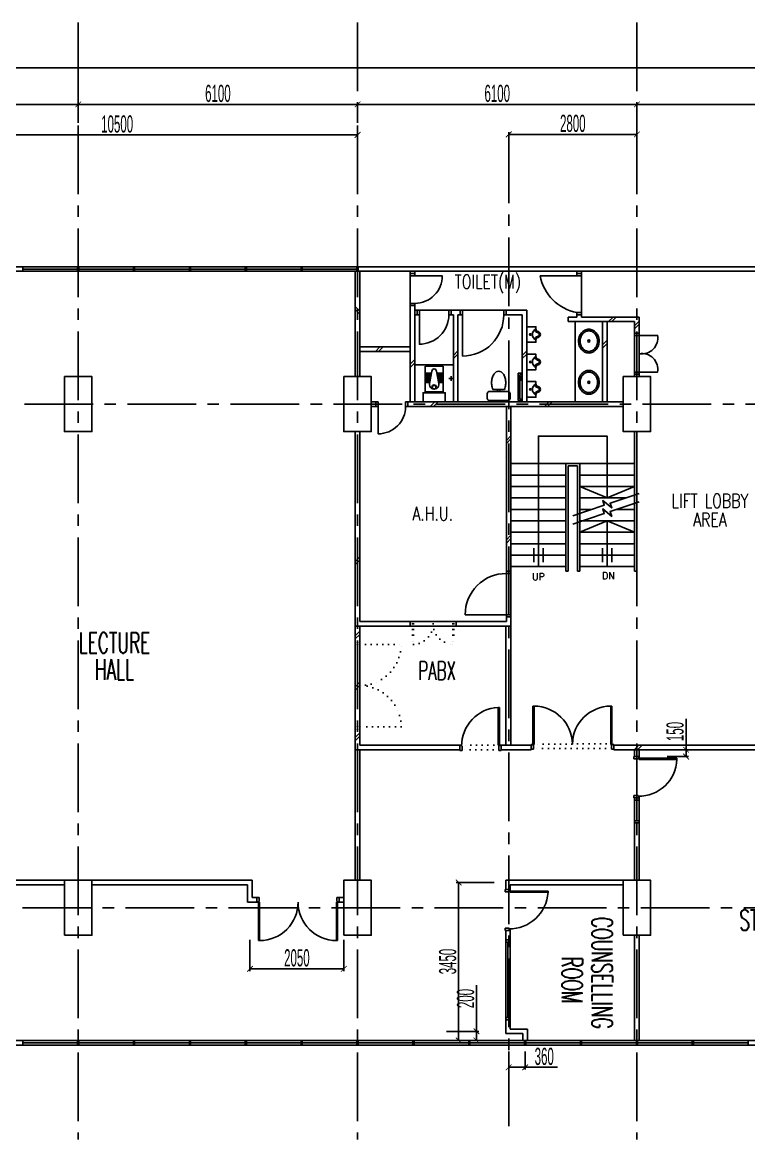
# Model space of a CAD drawing. Extents: x 41709 to 134796, y -159479 to -132526.
# Drawn here: x 71767 to 87627, y -156930 to -132526 of the extents above; entities that cross this region are included whole.
import ezdxf
from ezdxf.enums import TextEntityAlignment as Align

# ---------------------------------------------------------------- set-up
doc = ezdxf.new("R2010")
doc.units = 0
doc.header["$LTSCALE"] = 1000
doc.header["$MEASUREMENT"] = 0
doc.header["$PDMODE"] = 34
doc.header["$PDSIZE"] = -5
for name, pattern in [('CENTER2', [1.125, 0.75, -0.125, 0.125, -0.125]), ('DOT2', [0.125, 0, -0.125]), ('PHANTOM', [2.5, 1.25, -0.25, 0.25, -0.25, 0.25, -0.25])]:
    doc.linetypes.add(name, pattern=pattern)
doc.layers.get('DEFPOINTS').update_dxf_attribs({"linetype": 'CONTINUOUS'})
for name, color, linetype in [('DEMOLISHED', 3, 'DOT2'), ('DIM', 9, 'CONTINUOUS'), ('EX-WALL', 7, 'CONTINUOUS'), ('EX-WIN', 9, 'CONTINUOUS'), ('EXISTING', 7, 'CONTINUOUS'), ('GRIDLINE', 8, 'PHANTOM'), ('LABEL', 4, 'CONTINUOUS'), ('NEUWALL', 3, 'CONTINUOUS')]:
    doc.layers.add(name, color=color, linetype=linetype)
doc.styles.add('R100', font='ic-romns.shx', dxfattribs={"width": 0.5, "height": 375})
doc.styles.add('ROMANS', font='SIMPLEX.shx')
doc.dimstyles.new('R100', dxfattribs={"dimtxt": 375, "dimasz": 125, "dimexe": 50, "dimexo": 50, "dimgap": 50, "dimtad": 1, "dimdec": 0, "dimzin": 0, "dimdsep": 46, "dimtxsty": 'R100', "dimblk": 'ARCHTICK', "dimcen": 0.09, "dimclrd": 8, "dimclre": 8, "dimclrt": 2, "dimadec": 0, "dimazin": 0, "dimtfac": 0.57971, "dimtdec": 0, "dimtofl": 0, "dimtmove": 0, "dimatfit": 3, "dimldrblk": 'ARCHTICK', "dimfxl": 0, "dimtolj": 1, "dimtzin": 0, "dimarcsym": 0})

# ---------------------------------------------------------------- blocks, each defined once
blk = doc.blocks.new('_ArchTick')
at = {"layer": 'NEUWALL', "color": 0, "const_width": 0.15}
blk.add_lwpolyline([(-0.5, -0.5), (0.5, 0.5)], dxfattribs=at)
blk = doc.blocks.new('*D80')
at = {"layer": 'DEFPOINTS', "color": 0}
for p in [(124787, -133521), (51687, -134770), (124787, -134796)]:
    blk.add_point(p, dxfattribs=at)
at = {"layer": 'DIM', "color": 8, "lineweight": -2}
for p, q in [((51687, -134720), (51687, -133471)), ((124787, -134746), (124787, -133471)), ((51687, -133521), (124787, -133521))]:
    blk.add_line(p, q, dxfattribs=at)
at = {"layer": 'DIM', "color": 8, "lineweight": -2, "xscale": 125, "yscale": 125, "zscale": 125, "rotation": 180}
blk.add_blockref('_ArchTick', (51687, -133521), dxfattribs=at)
at = {"layer": 'DIM', "color": 8, "lineweight": -2, "xscale": 125, "yscale": 125, "zscale": 125}
blk.add_blockref('_ArchTick', (124787, -133521), dxfattribs=at)
at = {"layer": 'DIM', "color": 2, "insert": (88237, -133284), "char_height": 375, "attachment_point": 5, "style": 'R100'}
blk.add_mtext('\\A1;73100', dxfattribs=at)
blk = doc.blocks.new('*D82')
at = {"layer": 'DEFPOINTS', "color": 0}
for p in [(79087, -134318), (72987, -134770), (79087, -134770)]:
    blk.add_point(p, dxfattribs=at)
at = {"layer": 'DIM', "color": 8, "lineweight": -2}
for p, q in [((72987, -134720), (72987, -134268)), ((72987, -134318), (79087, -134318)), ((79087, -134720), (79087, -134268))]:
    blk.add_line(p, q, dxfattribs=at)
at = {"layer": 'DIM', "color": 8, "lineweight": -2, "xscale": 125, "yscale": 125, "zscale": 125, "rotation": 180}
blk.add_blockref('_ArchTick', (72987, -134318), dxfattribs=at)
at = {"layer": 'DIM', "color": 8, "lineweight": -2, "xscale": 125, "yscale": 125, "zscale": 125}
blk.add_blockref('_ArchTick', (79087, -134318), dxfattribs=at)
at = {"layer": 'DIM', "color": 2, "insert": (76037, -134080), "char_height": 375, "attachment_point": 5, "style": 'R100'}
blk.add_mtext('\\A1;6100', dxfattribs=at)
blk = doc.blocks.new('*D81')
at = {"layer": 'DEFPOINTS', "color": 0}
for p in [(79087, -134985), (68587, -136198), (79087, -136198)]:
    blk.add_point(p, dxfattribs=at)
at = {"layer": 'DIM', "color": 8, "lineweight": -2}
for p, q in [((68587, -136148), (68587, -134935)), ((79087, -136148), (79087, -134935)), ((68587, -134985), (79087, -134985))]:
    blk.add_line(p, q, dxfattribs=at)
at = {"layer": 'DIM', "color": 8, "lineweight": -2, "xscale": 125, "yscale": 125, "zscale": 125, "rotation": 180}
blk.add_blockref('_ArchTick', (68587, -134985), dxfattribs=at)
at = {"layer": 'DIM', "color": 8, "lineweight": -2, "xscale": 125, "yscale": 125, "zscale": 125}
blk.add_blockref('_ArchTick', (79087, -134985), dxfattribs=at)
at = {"layer": 'DIM', "color": 2, "insert": (73837, -134748), "char_height": 375, "attachment_point": 5, "style": 'R100'}
blk.add_mtext('\\A1;10500', dxfattribs=at)
blk = doc.blocks.new('*D100')
at = {"layer": 'DEFPOINTS', "color": 0}
for p in [(72987, -134318), (66887, -134770), (72987, -134770)]:
    blk.add_point(p, dxfattribs=at)
at = {"layer": 'DIM', "color": 8, "lineweight": -2}
for p, q in [((66887, -134720), (66887, -134268)), ((66887, -134318), (72987, -134318)), ((72987, -134720), (72987, -134268))]:
    blk.add_line(p, q, dxfattribs=at)
at = {"layer": 'DIM', "color": 8, "lineweight": -2, "xscale": 125, "yscale": 125, "zscale": 125, "rotation": 180}
blk.add_blockref('_ArchTick', (66887, -134318), dxfattribs=at)
at = {"layer": 'DIM', "color": 8, "lineweight": -2, "xscale": 125, "yscale": 125, "zscale": 125}
blk.add_blockref('_ArchTick', (72987, -134318), dxfattribs=at)
at = {"layer": 'DIM', "color": 2, "insert": (69937, -134080), "char_height": 375, "attachment_point": 5, "style": 'R100'}
blk.add_mtext('\\A1;6100', dxfattribs=at)
blk = doc.blocks.new('*D105')
at = {"layer": 'DEFPOINTS', "color": 0}
for p in [(85187, -134318), (85187, -135173), (91287, -135213)]:
    blk.add_point(p, dxfattribs=at)
at = {"layer": 'DIM', "color": 8, "lineweight": -2}
for p, q in [((85187, -135123), (85187, -134268)), ((91287, -134318), (85187, -134318)), ((91287, -135163), (91287, -134268))]:
    blk.add_line(p, q, dxfattribs=at)
at = {"layer": 'DIM', "color": 8, "lineweight": -2, "xscale": 125, "yscale": 125, "zscale": 125, "rotation": 180}
blk.add_blockref('_ArchTick', (85187, -134318), dxfattribs=at)
at = {"layer": 'DIM', "color": 8, "lineweight": -2, "xscale": 125, "yscale": 125, "zscale": 125}
blk.add_blockref('_ArchTick', (91287, -134318), dxfattribs=at)
at = {"layer": 'DIM', "color": 2, "insert": (88237, -134080), "char_height": 375, "attachment_point": 5, "style": 'R100'}
blk.add_mtext('\\A1;6100', dxfattribs=at)
blk = doc.blocks.new('*D112')
at = {"layer": 'DEFPOINTS', "color": 0}
for p in [(82387, -134973), (82387, -136113), (85187, -136006)]:
    blk.add_point(p, dxfattribs=at)
at = {"layer": 'DIM', "color": 8, "lineweight": -2}
for p, q in [((82387, -136063), (82387, -134923)), ((85187, -135956), (85187, -134923)), ((85187, -134973), (82387, -134973))]:
    blk.add_line(p, q, dxfattribs=at)
at = {"layer": 'DIM', "color": 8, "lineweight": -2, "xscale": 125, "yscale": 125, "zscale": 125, "rotation": 180}
blk.add_blockref('_ArchTick', (82387, -134973), dxfattribs=at)
at = {"layer": 'DIM', "color": 8, "lineweight": -2, "xscale": 125, "yscale": 125, "zscale": 125}
blk.add_blockref('_ArchTick', (85187, -134973), dxfattribs=at)
at = {"layer": 'DIM', "color": 2, "insert": (83787, -134735), "char_height": 375, "attachment_point": 5, "style": 'R100'}
blk.add_mtext('\\A1;2800', dxfattribs=at)
blk = doc.blocks.new('*D111')
at = {"layer": 'DEFPOINTS', "color": 0}
for p in [(85187, -134318), (79087, -134770), (85187, -134770)]:
    blk.add_point(p, dxfattribs=at)
at = {"layer": 'DIM', "color": 8, "lineweight": -2}
for p, q in [((79087, -134720), (79087, -134268)), ((79087, -134318), (85187, -134318)), ((85187, -134720), (85187, -134268))]:
    blk.add_line(p, q, dxfattribs=at)
at = {"layer": 'DIM', "color": 8, "lineweight": -2, "xscale": 125, "yscale": 125, "zscale": 125, "rotation": 180}
blk.add_blockref('_ArchTick', (79087, -134318), dxfattribs=at)
at = {"layer": 'DIM', "color": 8, "lineweight": -2, "xscale": 125, "yscale": 125, "zscale": 125}
blk.add_blockref('_ArchTick', (85187, -134318), dxfattribs=at)
at = {"layer": 'DIM', "color": 2, "insert": (82137, -134080), "char_height": 375, "attachment_point": 5, "style": 'R100'}
blk.add_mtext('\\A1;6100', dxfattribs=at)
blk = doc.blocks.new('*D155')
at = {"layer": 'DEFPOINTS', "color": 0}
for p in [(76737, -152514), (78787, -152514), (78787, -153199)]:
    blk.add_point(p, dxfattribs=at)
at = {"layer": 'NEUWALL', "color": 8, "lineweight": -2}
for p, q in [((76737, -152564), (76737, -153249)), ((78787, -152564), (78787, -153249)), ((76737, -153199), (78787, -153199))]:
    blk.add_line(p, q, dxfattribs=at)
at = {"layer": 'NEUWALL', "color": 8, "lineweight": -2, "xscale": 125, "yscale": 125, "zscale": 125, "rotation": 180}
blk.add_blockref('_ArchTick', (76737, -153199), dxfattribs=at)
at = {"layer": 'NEUWALL', "color": 8, "lineweight": -2, "xscale": 125, "yscale": 125, "zscale": 125}
blk.add_blockref('_ArchTick', (78787, -153199), dxfattribs=at)
at = {"layer": 'NEUWALL', "color": 7, "insert": (77762, -152961), "char_height": 375, "attachment_point": 5, "style": 'R100'}
blk.add_mtext('\\A1;2050', dxfattribs=at)
blk = doc.blocks.new('*D158')
at = {"layer": 'DEFPOINTS', "color": 0}
for p in [(82387, -154958), (82747, -154958), (82747, -155350)]:
    blk.add_point(p, dxfattribs=at)
at = {"layer": 'NEUWALL', "color": 8, "lineweight": -2}
for p, q in [((82387, -155008), (82387, -155400)), ((82747, -155008), (82747, -155400)), ((82387, -155350), (82747, -155350)), ((82747, -155350), (83454, -155350))]:
    blk.add_line(p, q, dxfattribs=at)
at = {"layer": 'NEUWALL', "color": 8, "lineweight": -2, "xscale": 125, "yscale": 125, "zscale": 125, "rotation": 180}
blk.add_blockref('_ArchTick', (82387, -155350), dxfattribs=at)
at = {"layer": 'NEUWALL', "color": 8, "lineweight": -2, "xscale": 125, "yscale": 125, "zscale": 125}
blk.add_blockref('_ArchTick', (82747, -155350), dxfattribs=at)
at = {"layer": 'NEUWALL', "color": 7, "insert": (83163, -155113), "char_height": 375, "attachment_point": 5, "style": 'R100'}
blk.add_mtext('\\A1;360', dxfattribs=at)
blk = doc.blocks.new('*D159')
at = {"layer": 'DEFPOINTS', "color": 0}
for p in [(80982, -154564), (81683, -154764), (81852, -154764)]:
    blk.add_point(p, dxfattribs=at)
at = {"layer": 'NEUWALL', "color": 8, "lineweight": -2}
for p, q in [((81683, -154564), (81683, -153556)), ((81032, -154564), (81733, -154564)), ((81683, -154764), (81683, -154564)), ((81802, -154764), (81633, -154764))]:
    blk.add_line(p, q, dxfattribs=at)
at = {"layer": 'NEUWALL', "color": 8, "lineweight": -2, "xscale": 125, "yscale": 125, "zscale": 125}
for p, rotation in [((81683, -154564), 90), ((81683, -154764), 270)]:
    blk.add_blockref('_ArchTick', p, dxfattribs=dict(at, rotation=rotation))
at = {"layer": 'NEUWALL', "color": 7, "insert": (81446, -153847), "char_height": 375, "attachment_point": 5, "rotation": 90, "style": 'R100'}
blk.add_mtext('\\A1;200', dxfattribs=at)
blk = doc.blocks.new('*D160')
at = {"layer": 'DEFPOINTS', "color": 0}
for p in [(82118, -151314), (81060, -154764), (81293, -154764)]:
    blk.add_point(p, dxfattribs=at)
at = {"layer": 'NEUWALL', "color": 8, "lineweight": -2}
for p, q in [((82068, -151314), (81243, -151314)), ((81293, -151314), (81293, -154764)), ((81110, -154764), (81343, -154764))]:
    blk.add_line(p, q, dxfattribs=at)
at = {"layer": 'NEUWALL', "color": 8, "lineweight": -2, "xscale": 125, "yscale": 125, "zscale": 125}
for p, rotation in [((81293, -151314), 90), ((81293, -154764), 270)]:
    blk.add_blockref('_ArchTick', p, dxfattribs=dict(at, rotation=rotation))
at = {"layer": 'NEUWALL', "color": 7, "insert": (81056, -153039), "char_height": 375, "attachment_point": 5, "rotation": 90, "style": 'R100'}
blk.add_mtext('\\A1;3450', dxfattribs=at)
blk = doc.blocks.new('*D170')
at = {"layer": 'DEFPOINTS', "color": 0}
for p in [(85799, -148414), (85799, -148564), (86260, -148564)]:
    blk.add_point(p, dxfattribs=at)
at = {"layer": 'NEUWALL', "color": 8, "lineweight": -2}
for p, q in [((86260, -148414), (86260, -147742)), ((85849, -148414), (86310, -148414)), ((85849, -148564), (86310, -148564)), ((86260, -148564), (86260, -148414))]:
    blk.add_line(p, q, dxfattribs=at)
at = {"layer": 'NEUWALL', "color": 8, "lineweight": -2, "xscale": 125, "yscale": 125, "zscale": 125}
for p, rotation in [((86260, -148414), 90), ((86260, -148564), 270)]:
    blk.add_blockref('_ArchTick', p, dxfattribs=dict(at, rotation=rotation))
at = {"layer": 'NEUWALL', "color": 7, "insert": (86022, -148015), "char_height": 375, "attachment_point": 5, "rotation": 90, "style": 'R100'}
blk.add_mtext('\\A1;150', dxfattribs=at)
blk = doc.blocks.new('*D182')
at = {"layer": 'DEFPOINTS', "color": 0}
for p in [(66887, -133521), (72987, -133571), (72987, -134318)]:
    blk.add_point(p, dxfattribs=at)
at = {"layer": 'NEUWALL', "color": 8, "lineweight": -2}
for p, q in [((66887, -133571), (66887, -134368)), ((72987, -133621), (72987, -134368)), ((66887, -134318), (72987, -134318))]:
    blk.add_line(p, q, dxfattribs=at)
at = {"layer": 'NEUWALL', "color": 8, "lineweight": -2, "xscale": 125, "yscale": 125, "zscale": 125, "rotation": 180}
blk.add_blockref('_ArchTick', (66887, -134318), dxfattribs=at)
at = {"layer": 'NEUWALL', "color": 8, "lineweight": -2, "xscale": 125, "yscale": 125, "zscale": 125}
blk.add_blockref('_ArchTick', (72987, -134318), dxfattribs=at)
at = {"layer": 'NEUWALL', "color": 7, "insert": (69937, -134080), "char_height": 375, "attachment_point": 5, "style": 'R100'}
blk.add_mtext('\\A1;6100', dxfattribs=at)
blk = doc.blocks.new('*D183')
at = {"layer": 'DEFPOINTS', "color": 0}
for p in [(68587, -134923), (79087, -134985), (79087, -134985)]:
    blk.add_point(p, dxfattribs=at)
at = {"layer": 'NEUWALL', "color": 8, "lineweight": -2}
for p, q in [((68587, -134973), (68587, -135035)), ((68587, -134985), (79087, -134985))]:
    blk.add_line(p, q, dxfattribs=at)
at = {"layer": 'NEUWALL', "color": 8, "lineweight": -2, "xscale": 125, "yscale": 125, "zscale": 125, "rotation": 180}
blk.add_blockref('_ArchTick', (68587, -134985), dxfattribs=at)
at = {"layer": 'NEUWALL', "color": 8, "lineweight": -2, "xscale": 125, "yscale": 125, "zscale": 125}
blk.add_blockref('_ArchTick', (79087, -134985), dxfattribs=at)
at = {"layer": 'NEUWALL', "color": 7, "insert": (73837, -134748), "char_height": 375, "attachment_point": 5, "style": 'R100'}
blk.add_mtext('\\A1;10500', dxfattribs=at)
blk = doc.blocks.new('*D185')
at = {"layer": 'DEFPOINTS', "color": 0}
for p in [(72987, -134318), (79087, -134318), (79087, -134318)]:
    blk.add_point(p, dxfattribs=at)
at = {"layer": 'NEUWALL', "color": 8, "lineweight": -2}
blk.add_line((72987, -134318), (79087, -134318), dxfattribs=at)
at = {"layer": 'NEUWALL', "color": 8, "lineweight": -2, "xscale": 125, "yscale": 125, "zscale": 125, "rotation": 180}
blk.add_blockref('_ArchTick', (72987, -134318), dxfattribs=at)
at = {"layer": 'NEUWALL', "color": 8, "lineweight": -2, "xscale": 125, "yscale": 125, "zscale": 125}
blk.add_blockref('_ArchTick', (79087, -134318), dxfattribs=at)
at = {"layer": 'NEUWALL', "color": 7, "insert": (76037, -134080), "char_height": 375, "attachment_point": 5, "style": 'R100'}
blk.add_mtext('\\A1;6100', dxfattribs=at)
blk = doc.blocks.new('*D186')
at = {"layer": 'DEFPOINTS', "color": 0}
for p in [(79087, -134318), (85187, -134318), (85187, -134318)]:
    blk.add_point(p, dxfattribs=at)
at = {"layer": 'NEUWALL', "color": 8, "lineweight": -2}
blk.add_line((79087, -134318), (85187, -134318), dxfattribs=at)
at = {"layer": 'NEUWALL', "color": 8, "lineweight": -2, "xscale": 125, "yscale": 125, "zscale": 125, "rotation": 180}
blk.add_blockref('_ArchTick', (79087, -134318), dxfattribs=at)
at = {"layer": 'NEUWALL', "color": 8, "lineweight": -2, "xscale": 125, "yscale": 125, "zscale": 125}
blk.add_blockref('_ArchTick', (85187, -134318), dxfattribs=at)
at = {"layer": 'NEUWALL', "color": 7, "insert": (82137, -134080), "char_height": 375, "attachment_point": 5, "style": 'R100'}
blk.add_mtext('\\A1;6100', dxfattribs=at)
blk = doc.blocks.new('*D187')
at = {"layer": 'DEFPOINTS', "color": 0}
for p in [(82387, -134973), (85187, -134973), (85187, -134973)]:
    blk.add_point(p, dxfattribs=at)
at = {"layer": 'NEUWALL', "color": 8, "lineweight": -2}
blk.add_line((82387, -134973), (85187, -134973), dxfattribs=at)
at = {"layer": 'NEUWALL', "color": 8, "lineweight": -2, "xscale": 125, "yscale": 125, "zscale": 125, "rotation": 180}
blk.add_blockref('_ArchTick', (82387, -134973), dxfattribs=at)
at = {"layer": 'NEUWALL', "color": 8, "lineweight": -2, "xscale": 125, "yscale": 125, "zscale": 125}
blk.add_blockref('_ArchTick', (85187, -134973), dxfattribs=at)
at = {"layer": 'NEUWALL', "color": 7, "insert": (83787, -134735), "char_height": 375, "attachment_point": 5, "style": 'R100'}
blk.add_mtext('\\A1;2800', dxfattribs=at)
blk = doc.blocks.new('*D188')
at = {"layer": 'DEFPOINTS', "color": 0}
for p in [(85187, -134318), (91287, -134318), (91287, -134318)]:
    blk.add_point(p, dxfattribs=at)
at = {"layer": 'NEUWALL', "color": 8, "lineweight": -2}
for p, q in [((85187, -134268), (85187, -134268)), ((85187, -134318), (91287, -134318))]:
    blk.add_line(p, q, dxfattribs=at)
at = {"layer": 'NEUWALL', "color": 8, "lineweight": -2, "xscale": 125, "yscale": 125, "zscale": 125, "rotation": 180}
blk.add_blockref('_ArchTick', (85187, -134318), dxfattribs=at)
at = {"layer": 'NEUWALL', "color": 8, "lineweight": -2, "xscale": 125, "yscale": 125, "zscale": 125}
blk.add_blockref('_ArchTick', (91287, -134318), dxfattribs=at)
at = {"layer": 'NEUWALL', "color": 7, "insert": (88237, -134080), "char_height": 375, "attachment_point": 5, "style": 'R100'}
blk.add_mtext('\\A1;6100', dxfattribs=at)
blk = doc.blocks.new('*D202')
at = {"layer": 'DEFPOINTS', "color": 0}
for p in [(51687, -133471), (124787, -133459), (124787, -133521)]:
    blk.add_point(p, dxfattribs=at)
at = {"layer": 'NEUWALL', "color": 8, "lineweight": -2}
for p, q in [((51687, -133521), (51687, -133571)), ((51687, -133521), (124787, -133521)), ((124787, -133509), (124787, -133571))]:
    blk.add_line(p, q, dxfattribs=at)
at = {"layer": 'NEUWALL', "color": 8, "lineweight": -2, "xscale": 125, "yscale": 125, "zscale": 125, "rotation": 180}
blk.add_blockref('_ArchTick', (51687, -133521), dxfattribs=at)
at = {"layer": 'NEUWALL', "color": 8, "lineweight": -2, "xscale": 125, "yscale": 125, "zscale": 125}
blk.add_blockref('_ArchTick', (124787, -133521), dxfattribs=at)
at = {"layer": 'NEUWALL', "color": 7, "insert": (88237, -133284), "char_height": 375, "attachment_point": 5, "style": 'R100'}
blk.add_mtext('\\A1;73100', dxfattribs=at)

msp = doc.modelspace()

# ---------------------------------------------------------------- linework, layer by layer
at = {"layer": 'DEMOLISHED', "color": 7, "ltscale": 0.25}
for p, q in [((80236.7, -145613.6), (80236.7, -145713.6)), ((80286.7, -145613.6), (80286.7, -145713.6)), ((81186.7, -145613.6), (81186.7, -145713.6)), ((81186.7, -145613.6), (81186.7, -145713.6)), ((81236.7, -145613.6), (81236.7, -145713.6)), ((81236.7, -145613.6), (81236.7, -145713.6))]:
    msp.add_line(p, q, dxfattribs=at)
at = {"layer": 'DEMOLISHED', "color": 7}
for p, q in [((80286.7, -145663.6), (80286.7, -146113.6)), ((80306.7, -145663.6), (80306.7, -146113.2)), ((81166.7, -145663.6), (81166.7, -146113.2)), ((81186.7, -145663.6), (81186.7, -146113.6)), ((79036.7, -146113.6), (79036.7, -145713.6)), ((79036.7, -146063.6), (79136.7, -146063.6)), ((79036.7, -146063.6), (79136.7, -146063.6)), ((79036.7, -146113.6), (79136.7, -146113.6)), ((79036.7, -146113.6), (79136.7, -146113.6)), ((80306.7, -146113.2), (80286.7, -146113.6)), ((81166.7, -146113.2), (81186.7, -146113.6)), ((79036.7, -147913.6), (79136.7, -147913.6)), ((79036.7, -147913.6), (79136.7, -147913.6)), ((79036.7, -147963.6), (79136.7, -147963.6)), ((79036.7, -147963.6), (79136.7, -147963.6)), ((79136.7, -148112.3), (79036.7, -148213.2)), ((82184.7, -148313.6), (81358.5, -148318.4)), ((84642.2, -148283.6), (82929.2, -148293.6)), ((82171.7, -148413.6), (81371.7, -148413.6)), ((84629.2, -148383.6), (82929.2, -148383.6))]:
    msp.add_line(p, q, dxfattribs=at)
at = {"layer": 'DEMOLISHED', "color": 7, "ltscale": 0.05}
for p, q in [((79036.7, -146063.6), (79136.7, -146063.6)), ((79036.7, -146113.6), (79136.7, -146113.6)), ((79036.7, -147913.6), (79136.7, -147913.6)), ((79036.7, -148413.6), (79036.7, -147913.6)), ((79036.7, -147913.6), (79136.7, -147913.6)), ((79036.7, -147963.6), (79136.7, -147963.6)), ((79036.7, -147963.6), (79136.7, -147963.6))]:
    msp.add_line(p, q, dxfattribs=at)
at = {"layer": 'DEMOLISHED', "color": 7}
msp.add_lwpolyline([(79136.7, -146113.6), (80036.7, -146113.6, -0.4142136), (79136.7, -147013.6, -0.4142136), (80036.7, -147913.6), (79136.7, -147913.6)], format="xyb", dxfattribs=at)
for centre, start, end in [((80286.7, -145663.6), 272.54732, 0), ((81186.7, -145663.6), 180, 267.45268)]:
    msp.add_arc(centre, 450, start, end, dxfattribs=at)
at = {"layer": 'EX-WALL', "color": 7}
for p, q in [((79036.7, -137963.6), (79036.7, -140263.6)), ((79136.7, -137963.6), (79136.7, -140263.6)), ((80236.7, -137963.6), (80236.7, -138063.6)), ((80236.7, -138013.6), (80336.7, -138013.6)), ((80236.7, -138063.6), (80336.7, -138063.6)), ((80236.7, -138063.6), (80236.7, -138663.6)), ((80336.7, -137963.6), (80336.7, -138063.6)), ((83874.2, -137963.6), (83874.2, -138063.6)), ((83974.2, -138013.6), (83874.2, -138013.6)), ((83974.2, -138063.6), (83874.2, -138063.6)), ((83974.2, -137963.6), (83974.2, -138063.6)), ((83974.2, -137963.6), (83974.2, -138063.6)), ((83974.2, -138063.6), (83974.2, -138863.6)), ((79036.7, -138730.1), (79136.7, -138831)), ((79036.7, -138801.1), (79136.7, -138902)), ((80236.7, -138663.6), (80236.7, -140813.6)), ((80236.7, -138663.6), (80336.7, -138663.6)), ((80236.7, -138713.6), (80336.7, -138713.6)), ((80336.7, -138663.6), (80336.7, -140813.6)), ((80336.7, -138813.6), (80436.7, -138813.6)), ((80386.7, -138813.6), (80386.7, -138913.6)), ((80436.7, -138813.6), (81079.7, -138813.6)), ((80436.7, -138813.6), (80436.7, -138913.6)), ((81079.7, -138813.6), (81379.7, -138813.6)), ((81079.7, -138813.6), (81079.7, -138913.6)), ((81129.7, -138813.6), (81129.7, -138913.6)), ((81329.7, -138813.6), (81329.7, -138913.6)), ((81379.7, -138813.6), (82279.7, -138813.6)), ((81379.7, -138813.6), (81379.7, -138913.6)), ((82279.7, -138813.6), (82779.7, -138813.6)), ((82279.7, -138813.6), (82279.7, -138913.6)), ((82329.7, -138813.6), (82329.7, -138913.6)), ((82779.7, -138813.6), (82779.7, -140813.6)), ((80336.7, -138913.6), (80436.7, -138913.6)), ((81079.7, -138913.6), (81179.7, -138913.6)), ((81179.7, -138913.6), (81179.7, -140813.6)), ((81279.7, -138913.6), (81279.7, -140813.6)), ((81279.7, -138913.6), (81379.7, -138913.6)), ((82279.7, -138913.6), (82679.7, -138913.6)), ((82679.7, -138913.6), (82679.7, -140813.6)), ((83686.7, -138963.6), (83686.7, -139063.6)), ((83686.7, -138963.6), (83874.2, -138963.6)), ((83686.7, -139063.6), (85136.7, -139063.6)), ((83836.7, -139063.6), (83836.7, -140813.6)), ((83874.2, -138863.6), (83874.2, -138963.6)), ((83974.2, -138863.6), (83874.2, -138863.6)), ((83974.2, -138913.6), (83874.2, -138913.6)), ((83974.2, -138863.6), (83974.2, -138963.6)), ((83974.2, -138963.6), (85236.7, -138963.6)), ((84436.7, -139063.6), (84436.7, -140813.6)), ((84536.7, -139063.6), (84536.7, -140813.6)), ((84665.1, -138963.6), (84566, -139063.6)), ((84735.5, -138963.6), (84636.4, -139063.6)), ((85236.7, -139050.6), (85136.7, -139151.5)), ((85136.7, -139063.6), (85136.7, -139363.6)), ((85236.7, -138963.6), (85236.7, -139363.6)), ((85236.7, -139121.6), (85136.7, -139222.5)), ((85136.7, -139313.6), (85236.7, -139313.6)), ((84536.7, -139467.4), (84436.7, -139568.3)), ((84536.7, -139538.4), (84436.7, -139639.4)), ((85136.7, -139363.6), (85136.7, -140163.6)), ((85136.7, -139363.6), (85236.7, -139363.6)), ((85236.7, -139363.6), (85236.7, -140163.6)), ((79136.7, -139613.6), (80236.7, -139613.6)), ((79136.7, -139713.6), (80236.7, -139713.6)), ((79573.8, -139613.6), (79474.7, -139713.6)), ((79644.2, -139613.6), (79545.1, -139713.6)), ((81279.7, -139699.1), (81179.7, -139800)), ((81279.7, -139770.2), (81179.7, -139871.1)), ((82779.7, -139699.1), (82679.7, -139800)), ((82779.7, -139770.2), (82679.7, -139871.1)), ((80336.7, -139891.9), (80236.7, -139992.8)), ((80336.7, -139962.9), (80236.7, -140063.8)), ((80336.7, -140003.6), (81179.7, -140003.6)), ((80692.5, -140210.6), (80573.2, -140210.6)), ((80689.2, -140230.6), (80573.2, -140230.6)), ((80685.9, -140250.6), (80573.2, -140250.6)), ((80682.5, -140270.6), (80573.2, -140270.6)), ((80679.2, -140290.6), (80573.2, -140290.6)), ((80675.9, -140310.6), (80573.2, -140310.6)), ((80943.2, -140210.6), (80823.9, -140210.6)), ((80943.2, -140230.6), (80827.2, -140230.6)), ((80943.2, -140250.6), (80830.5, -140250.6)), ((80943.2, -140270.6), (80833.9, -140270.6)), ((80943.2, -140290.6), (80837.2, -140290.6)), ((80943.2, -140310.6), (80840.5, -140310.6)), ((81079.7, -140303.6), (81179.7, -140303.6)), ((81129.7, -140353.6), (81129.7, -140253.6)), ((82579.7, -140303.6), (82679.7, -140303.6)), ((82594.7, -140188.6), (82594.7, -140788.6)), ((82594.7, -140188.6), (82679.7, -140188.6)), ((82629.7, -140223.6), (82679.7, -140223.6)), ((82629.7, -140223.6), (82629.7, -140753.6)), ((82652.8, -140353.6), (82652.8, -140253.6)), ((85136.7, -140163.6), (85236.7, -140163.6)), ((85136.7, -140163.6), (85136.7, -140263.6)), ((85136.7, -140213.6), (85236.7, -140213.6)), ((85236.7, -140163.6), (85236.7, -140263.6)), ((80672.5, -140330.6), (80573.2, -140330.6)), ((80669.2, -140350.6), (80573.2, -140350.6)), ((80665.9, -140370.6), (80573.2, -140370.6)), ((80943.2, -140330.6), (80843.9, -140330.6)), ((80943.2, -140350.6), (80847.2, -140350.6)), ((80943.2, -140370.6), (80850.5, -140370.6)), ((82143.2, -140588.6), (82143.2, -140546.1)), ((82193.2, -140588.6), (82193.2, -140546.1)), ((80733.2, -140596.6), (80733.2, -140616.6)), ((80783.2, -140596.6), (80783.2, -140616.6)), ((82594.7, -140788.6), (82679.7, -140788.6)), ((82629.7, -140753.6), (82679.7, -140753.6)), ((79386.7, -140813.6), (79536.7, -140813.6)), ((79386.7, -140913.6), (79536.7, -140913.6)), ((79486.7, -140813.6), (79486.7, -140913.6)), ((79536.7, -140813.6), (79536.7, -140913.6)), ((80136.7, -140813.6), (84886.7, -140813.6)), ((80136.7, -140813.6), (80136.7, -140913.6)), ((80136.7, -140913.6), (84886.7, -140913.6)), ((80186.7, -140813.6), (80186.7, -140913.6)), ((80773.8, -140813.6), (80674.7, -140913.6)), ((80844.2, -140813.6), (80745.1, -140913.6)), ((82336.7, -140913.6), (82336.7, -144563.6)), ((82436.7, -140913.6), (82436.7, -144563.6)), ((83265.1, -140813.6), (83166, -140913.6)), ((83335.5, -140813.6), (83236.4, -140913.6)), ((79036.7, -145713.6), (79036.7, -141463.6)), ((79136.7, -145613.6), (79136.7, -141463.6)), ((85136.7, -141463.6), (85136.7, -144513.6)), ((85186.7, -141463.6), (85186.7, -144513.6)), ((82436.7, -141554.7), (82336.7, -141655.6)), ((82436.7, -141625.7), (82336.7, -141726.6)), ((82436.7, -142163.6), (83636.7, -142163.6)), ((83636.7, -142163.6), (83636.7, -144513.6)), ((83636.7, -142163.6), (83936.7, -142163.6)), ((83686.7, -142213.6), (83686.7, -144513.6)), ((83686.7, -142213.6), (83886.7, -142213.6)), ((83886.7, -142213.6), (83886.7, -144513.6)), ((83936.7, -142163.6), (83936.7, -144513.6)), ((85136.7, -142163.6), (83936.7, -142163.6)), ((82436.7, -142413.6), (83636.7, -142413.6)), ((85136.7, -142413.6), (83936.7, -142413.6)), ((82436.7, -142663.6), (83636.7, -142663.6)), ((85136.7, -142663.6), (83936.7, -142663.6)), ((82436.7, -142913.6), (83636.7, -142913.6)), ((84952.1, -142913.6), (83936.7, -142913.6)), ((82436.7, -143163.6), (83636.7, -143163.6)), ((84201.6, -143163.6), (83936.7, -143163.6)), ((84453.4, -143163.6), (84443.6, -143163.6)), ((85136.7, -143163.6), (84749.4, -143163.6)), ((82436.7, -143413.6), (83636.7, -143413.6)), ((85136.7, -143413.6), (83936.7, -143413.6)), ((82436.7, -143729.9), (82336.7, -143830.8)), ((82436.7, -143663.6), (83636.7, -143663.6)), ((85136.7, -143663.6), (83936.7, -143663.6)), ((82436.7, -143800.9), (82336.7, -143901.8)), ((82436.7, -143913.6), (83636.7, -143913.6)), ((85136.7, -143913.6), (83936.7, -143913.6)), ((82436.7, -144163.6), (83636.7, -144163.6)), ((82936.7, -144313.6), (82936.7, -144013.6)), ((83136.7, -144313.6), (83136.7, -144013.6)), ((85136.7, -144163.6), (83936.7, -144163.6)), ((84436.7, -144313.6), (84436.7, -144013.6)), ((84636.7, -144313.6), (84636.7, -144013.6)), ((82436.7, -144413.6), (83636.7, -144413.6)), ((85136.7, -144413.6), (83936.7, -144413.6)), ((82336.7, -144513.6), (82436.7, -144513.6)), ((82336.7, -144563.6), (82436.7, -144563.6)), ((82336.7, -144563.6), (82336.7, -145463.6)), ((82436.7, -144563.6), (82436.7, -145463.6)), ((83636.7, -144513.6), (83686.7, -144513.6)), ((83886.7, -144513.6), (83936.7, -144513.6)), ((85186.7, -144513.6), (85136.7, -144513.6)), ((79136.7, -145613.6), (80236.7, -145613.6)), ((81236.7, -145613.6), (82336.7, -145613.6)), ((82336.7, -145463.6), (82436.7, -145463.6)), ((82336.7, -145463.6), (82336.7, -145613.6)), ((82336.7, -145513.6), (82436.7, -145513.6)), ((82436.7, -145463.6), (82436.7, -145713.6)), ((79036.7, -146113.6), (79036.7, -145713.6)), ((79036.7, -145713.6), (80236.7, -145713.6)), ((79136.7, -145822.2), (79036.7, -145923.1)), ((79136.7, -145893.2), (79036.7, -145994.1)), ((79136.7, -146113.6), (79136.7, -145713.6)), ((81236.7, -145713.6), (82436.7, -145713.6)), ((79136.7, -146939.1), (79036.7, -147040)), ((79136.7, -147010.1), (79036.7, -147111)), ((79036.7, -148413.6), (79036.7, -147913.6)), ((79136.7, -148045), (79036.7, -148145.9)), ((79136.7, -148116), (79036.7, -148216.9)), ((79136.7, -148313.6), (79136.7, -147913.6)), ((79136.7, -148313.6), (79136.7, -147913.6)), ((81321.7, -148313.6), (79136.7, -148313.6)), ((82879.2, -148313.6), (82221.7, -148313.6)), ((94036.7, -148313.6), (84679.2, -148313.6)), ((85229.1, -148313.6), (85130, -148413.6)), ((85299.5, -148313.6), (85200.4, -148413.6)), ((81321.7, -148413.6), (79036.7, -148413.6)), ((82879.2, -148413.6), (82221.7, -148413.6)), ((94151.7, -148413.6), (84679.2, -148413.6))]:
    msp.add_line(p, q, dxfattribs=at)
for points in [[(80336.7, -138063.6), (80936.7, -138063.6, -0.4142136), (80336.7, -138663.6, -0.4142136)], [(83874.2, -138063.6), (83074.2, -138063.6, 0.3106602), (83874.2, -138863.6, 0.3106602)], [(80436.7, -138913.6), (80436.7, -139556.6, 0.4142136), (81079.7, -138913.6)], [(81379.7, -138913.6), (81379.7, -139813.6, 0.4142136), (82279.7, -138913.6, 0.4142136)], [(82955.8, -139238.6, 0.2897778), (83012.8, -139302.2, -1.0102994), (83012.8, -139385.1, 0.2897778), (82955.8, -139448.7, 0.2897778)], [(82979.7, -139223.6, 0.4147342), (83033, -139280.2, -0.7365392), (83033, -139407.1, 0.4147342), (82979.7, -139463.6, 0.4147342)], [(85236.7, -139763.6, 0.517767), (85636.7, -139363.6), (85236.7, -139363.6)], [(82979.7, -139823.6, 0.4147342), (83033, -139880.2, -0.7365392), (83033, -140007.1, 0.4147342), (82979.7, -140063.6, 0.4147342)], [(85236.7, -139763.6, -0.517767), (85636.7, -140163.6), (85236.7, -140163.6)], [(82955.8, -139838.6, 0.2897778), (83012.8, -139902.2, -1.0102994), (83012.8, -139985.1, 0.2897778), (82955.8, -140048.7, 0.2897778)], [(82955.8, -140648.7, -0.2897778), (83012.8, -140585.1, 1.0102994), (83012.8, -140502.2, -0.2897778), (82955.8, -140438.6, -0.2897778)], [(82979.7, -140663.6, -0.4147342), (83033, -140607.1, 0.7365392), (83033, -140480.2, -0.4147342), (82979.7, -140423.6, -0.4147342)], [(79536.7, -140913.6), (79536.7, -141513.6, 0.4142136), (80136.7, -140913.6, 0.4142136)], [(82336.7, -145463.6), (81436.7, -145463.6, -0.4142136), (82336.7, -144563.6)]]:
    msp.add_lwpolyline(points, format="xyb", dxfattribs=at)
for points in [[(82779.7, -139513.6), (82779.7, -139173.6), (82979.7, -139173.6), (82979.7, -139223.6, 0.625), (82979.7, -139463.6), (82979.7, -139513.6)], [(83911.7, -139488.6, 0.0843188), (83928.6, -139587.9, 0.0914489), (83975.6, -139670.3, 0.103746), (84050.2, -139728.6, 0.1145045), (84136.7, -139748.6, 0.1145045), (84223.2, -139728.6, 0.103746), (84297.8, -139670.3, 0.0914489), (84344.8, -139587.9, 0.0843188), (84361.7, -139488.6, 0.0843188), (84344.8, -139389.3, 0.0914489), (84297.8, -139307, 0.103746), (84223.2, -139248.7, 0.1145045), (84136.7, -139228.6, 0.1145045), (84050.2, -139248.7, 0.103746), (83975.6, -139307, 0.0914489), (83928.6, -139389.3, 0.0843188)], [(83946.7, -139488.6, 0.0843188), (83961.6, -139576.4, 0.0914489), (84002.3, -139647.7, 0.103746), (84065.7, -139697.1, 0.1145045), (84136.7, -139713.6, 0.1145045), (84207.7, -139697.1, 0.103746), (84271.1, -139647.7, 0.0914489), (84311.8, -139576.4, 0.0843188), (84326.7, -139488.6, 0.0843188), (84311.8, -139400.9, 0.0914489), (84271.1, -139329.5, 0.103746), (84207.7, -139280.1, 0.1145045), (84136.7, -139263.6, 0.1145045), (84065.7, -139280.1, 0.103746), (84002.3, -139329.5, 0.0914489), (83961.6, -139400.9, 0.0843188)], [(82779.7, -140113.6), (82779.7, -139773.6), (82979.7, -139773.6), (82979.7, -139823.6, 0.625), (82979.7, -140063.6), (82979.7, -140113.6)], [(80858.2, -140416.6, -1.2), (80658.2, -140416.6), (80708.2, -140146.6, -1), (80808.2, -140146.6)], [(82291.7, -140546.1, 0.0481122), (82309.8, -140496.1, 0.0625733), (82322.3, -140396.1, 0.0625733), (82309.8, -140296.1, 0.0757441), (82277.2, -140219.3, 0.1070882), (82222.8, -140162.7, 0.1490143), (82168.2, -140146.1, 0.1490143), (82113.7, -140162.7, 0.1070882), (82059.3, -140219.3, 0.0757441), (82026.7, -140296.1, 0.0625733), (82014.1, -140396.1, 0.0625733), (82026.7, -140496.1, 0.0481122), (82044.7, -140546.1)], [(83911.7, -140388.6, 0.0843188), (83928.6, -140487.9, 0.0914489), (83975.6, -140570.3, 0.103746), (84050.2, -140628.6, 0.1145045), (84136.7, -140648.6, 0.1145045), (84223.2, -140628.6, 0.103746), (84297.8, -140570.3, 0.0914489), (84344.8, -140487.9, 0.0843188), (84361.7, -140388.6, 0.0843188), (84344.8, -140289.3, 0.0914489), (84297.8, -140207, 0.103746), (84223.2, -140148.7, 0.1145045), (84136.7, -140128.6, 0.1145045), (84050.2, -140148.7, 0.103746), (83975.6, -140207, 0.0914489), (83928.6, -140289.3, 0.0843188)], [(83946.7, -140388.6, 0.0843188), (83961.6, -140476.4, 0.0914489), (84002.3, -140547.7, 0.103746), (84065.7, -140597.1, 0.1145045), (84136.7, -140613.6, 0.1145045), (84207.7, -140597.1, 0.103746), (84271.1, -140547.7, 0.0914489), (84311.8, -140476.4, 0.0843188), (84326.7, -140388.6, 0.0843188), (84311.8, -140300.9, 0.0914489), (84271.1, -140229.5, 0.103746), (84207.7, -140180.1, 0.1145045), (84136.7, -140163.6, 0.1145045), (84065.7, -140180.1, 0.103746), (84002.3, -140229.5, 0.0914489), (83961.6, -140300.9, 0.0843188)], [(82779.7, -140373.6), (82779.7, -140713.6), (82979.7, -140713.6), (82979.7, -140663.6, -0.625), (82979.7, -140423.6), (82979.7, -140373.6)], [(82368.2, -140788.6, 0.4142136), (82418.2, -140738.6), (82418.2, -140638.6, 0.4142136), (82368.2, -140588.6), (81968.2, -140588.6, 0.4142136), (81918.2, -140638.6), (81918.2, -140738.6, 0.4142136), (81968.2, -140788.6)]]:
    msp.add_lwpolyline(points, format="xyb", close=True, dxfattribs=at)
for points in [[(80953.2, -140036.6), (80563.2, -140036.6), (80563.2, -140596.6), (80953.2, -140596.6)], [(72686.7, -140263.6), (72686.7, -141463.6), (73286.7, -141463.6), (73286.7, -140263.6)], [(78786.7, -140263.6), (78786.7, -141463.6), (79386.7, -141463.6), (79386.7, -140263.6)], [(84886.7, -140263.6), (84886.7, -141463.6), (85486.7, -141463.6), (85486.7, -140263.6)], [(72686.7, -152463.6), (72686.7, -151263.6), (73286.7, -151263.6), (73286.7, -152463.6)], [(78786.7, -152463.6), (78786.7, -151263.6), (79386.7, -151263.6), (79386.7, -152463.6)], [(84886.7, -152463.6), (84886.7, -151263.6), (85486.7, -151263.6), (85486.7, -152463.6)]]:
    msp.add_lwpolyline(points, close=True, dxfattribs=at)
for points in [[(80695.9, -140190.6), (80573.2, -140190.6), (80573.2, -140390.6), (80662.5, -140390.6)], [(80853.9, -140390.6), (80943.2, -140390.6), (80943.2, -140190.6), (80820.5, -140190.6)], [(80515.7, -140813.6), (80515.7, -140616.6), (81000.7, -140616.6), (81000.7, -140813.6)], [(83036.7, -144413.6), (83036.7, -141563.6), (84536.7, -141563.6), (84536.7, -142913.6)], [(85136.7, -142663.6), (84536.7, -142913.6), (83936.7, -142663.6)], [(85236.7, -142818.8), (84602.2, -143030.2), (84636.6, -143133.2), (84439.8, -142969.8), (84474.1, -143072.9), (83786.7, -143301.8)], [(85236.7, -143001.3), (84602.2, -143212.7), (84636.6, -143315.7), (84439.8, -143152.3), (84474.1, -143255.3), (83786.7, -143484.3)], [(83936.7, -143663.6), (84536.7, -143413.6), (85136.7, -143663.6)], [(84536.7, -144413.6), (84536.7, -143413.6)]]:
    msp.add_lwpolyline(points, dxfattribs=at)
for centre, radius in [((82859.7, -139343.6), 16), ((84136.7, -139488.6), 25), ((82859.7, -139943.6), 16), ((80758.2, -140496.6), 40), ((82859.7, -140543.6), 16), ((84136.7, -140388.6), 25)]:
    msp.add_circle(centre, radius, dxfattribs=at)
msp.add_arc((80758.2, -140496.6), 50, 319.15204, 220.84796, dxfattribs=at)
at = {"layer": 'EX-WIN', "color": 7}
for p, q in [((51686.7, -137863.6), (124786.7, -137863.6)), ((71779.2, -137963.6), (71779.2, -137863.6)), ((72974.2, -137963.6), (72974.2, -137863.6)), ((72999.2, -137963.6), (72999.2, -137863.6)), ((74194.2, -137963.6), (74194.2, -137863.6)), ((74219.2, -137963.6), (74219.2, -137863.6)), ((75414.2, -137963.6), (75414.2, -137863.6)), ((75439.2, -137963.6), (75439.2, -137863.6)), ((76634.2, -137963.6), (76634.2, -137863.6)), ((76659.2, -137963.6), (76659.2, -137863.6)), ((77854.2, -137963.6), (77854.2, -137863.6)), ((77879.2, -137963.6), (77879.2, -137863.6)), ((79074.2, -137963.6), (79074.2, -137863.6)), ((79099.2, -137963.6), (79099.2, -137863.6)), ((51786.7, -137963.6), (124686.7, -137963.6)), ((72974.2, -137913.6), (71779.2, -137913.6)), ((72999.2, -137913.6), (74194.2, -137913.6)), ((75414.2, -137913.6), (74219.2, -137913.6)), ((75439.2, -137913.6), (76634.2, -137913.6)), ((77854.2, -137913.6), (76659.2, -137913.6)), ((77879.2, -137913.6), (79074.2, -137913.6)), ((51686.7, -154863.6), (124786.7, -154863.6)), ((51786.7, -154763.6), (124686.7, -154763.6)), ((71779.2, -154763.6), (71779.2, -154863.6)), ((72974.2, -154813.6), (71779.2, -154813.6)), ((72974.2, -154763.6), (72974.2, -154863.6)), ((72999.2, -154763.6), (72999.2, -154863.6)), ((72999.2, -154813.6), (74194.2, -154813.6)), ((74194.2, -154763.6), (74194.2, -154863.6)), ((74219.2, -154763.6), (74219.2, -154863.6)), ((75414.2, -154813.6), (74219.2, -154813.6)), ((75414.2, -154763.6), (75414.2, -154863.6)), ((75439.2, -154763.6), (75439.2, -154863.6)), ((75439.2, -154813.6), (76634.2, -154813.6)), ((76634.2, -154763.6), (76634.2, -154863.6)), ((76659.2, -154763.6), (76659.2, -154863.6)), ((77854.2, -154813.6), (76659.2, -154813.6)), ((77854.2, -154763.6), (77854.2, -154863.6)), ((77879.2, -154763.6), (77879.2, -154863.6)), ((77879.2, -154813.6), (79074.2, -154813.6)), ((79074.2, -154763.6), (79074.2, -154863.6)), ((79099.2, -154763.6), (79099.2, -154863.6)), ((80294.2, -154813.6), (79099.2, -154813.6)), ((80294.2, -154763.6), (80294.2, -154863.6)), ((80319.2, -154763.6), (80319.2, -154863.6)), ((80319.2, -154813.6), (81514.2, -154813.6)), ((81514.2, -154763.6), (81514.2, -154863.6)), ((81539.2, -154763.6), (81539.2, -154863.6)), ((82734.2, -154813.6), (81539.2, -154813.6)), ((82734.2, -154763.6), (82734.2, -154863.6)), ((82759.2, -154763.6), (82759.2, -154863.6)), ((82759.2, -154813.6), (83954.2, -154813.6)), ((83954.2, -154763.6), (83954.2, -154863.6)), ((83979.2, -154763.6), (83979.2, -154863.6)), ((85174.2, -154813.6), (83979.2, -154813.6)), ((85174.2, -154763.6), (85174.2, -154863.6)), ((85199.2, -154763.6), (85199.2, -154863.6)), ((85199.2, -154813.6), (86394.2, -154813.6)), ((86394.2, -154763.6), (86394.2, -154863.6)), ((86419.2, -154763.6), (86419.2, -154863.6)), ((87614.2, -154813.6), (86419.2, -154813.6)), ((87614.2, -154763.6), (87614.2, -154863.6))]:
    msp.add_line(p, q, dxfattribs=at)
at = {"layer": 'EXISTING', "color": 7}
for p, q in [((79136.7, -144198.3), (79036.7, -144299.2)), ((79136.7, -144269.3), (79036.7, -144370.2))]:
    msp.add_line(p, q, dxfattribs=at)
at = {"layer": 'GRIDLINE', "color": 7, "linetype": 'CENTER2', "ltscale": 2}
for p, q in [((72986.7, -132525.9), (72986.7, -156929.9)), ((79086.7, -132525.9), (79086.7, -156929.9)), ((85186.7, -132525.9), (85186.7, -156929.9)), ((82386.7, -134973), (82386.7, -156631.7)), ((134060.2, -140863.6), (41709.3, -140863.6)), ((134019.8, -151863.6), (41709.3, -151863.6)), ((134795.5, -154863.6), (41709.3, -154863.6))]:
    msp.add_line(p, q, dxfattribs=at)
at = {"layer": 'NEUWALL', "color": 7}
for p, q in [((82321.7, -145713.6), (82321.7, -148313.6)), ((82436.7, -145713.6), (82436.7, -148313.6)), ((79036.7, -147913.6), (79036.7, -146113.6)), ((79136.7, -147913.6), (79136.7, -146113.6)), ((82184.7, -147489.1), (82159.7, -147489.1)), ((82159.7, -147489.1), (82159.7, -148313.6)), ((82184.7, -148338.6), (82184.7, -147489.1)), ((82941.2, -147460.6), (82916.2, -147460.6)), ((82916.2, -147460.6), (82916.2, -148298.6)), ((82941.2, -148298.6), (82941.2, -147460.6)), ((84617.2, -148298.6), (84617.2, -147460.6)), ((84617.2, -147460.6), (84642.2, -147460.6)), ((84642.2, -147460.6), (84642.2, -148298.6)), ((81321.7, -148313.6), (81321.7, -148428.6)), ((81321.7, -148313.6), (81358.5, -148313.6)), ((81358.7, -148338.6), (81358.5, -148313.6)), ((81371.7, -148338.6), (81358.7, -148338.6)), ((81371.7, -148428.6), (81371.7, -148338.6)), ((82159.7, -148313.6), (82221.7, -148313.6)), ((82171.7, -148428.6), (82171.7, -148338.6)), ((82171.7, -148338.6), (82184.7, -148338.6)), ((82221.7, -148313.6), (82221.7, -148428.6)), ((82879.2, -148313.6), (82879.2, -148298.6)), ((82879.2, -148298.6), (82916.2, -148298.6)), ((82879.2, -148413.6), (82879.2, -148313.6)), ((82916.2, -148298.6), (82916.2, -148323.6)), ((82941.2, -148298.6), (82916.2, -148298.6)), ((82916.2, -148323.6), (82929.2, -148323.6)), ((82929.2, -148323.6), (82929.2, -148398.6)), ((84642.2, -148298.6), (84617.2, -148298.6)), ((84642.2, -148323.6), (84629.2, -148323.6)), ((84629.2, -148323.6), (84629.2, -148398.6)), ((84679.2, -148298.6), (84642.2, -148298.6)), ((84642.2, -148298.6), (84642.2, -148323.6)), ((84679.2, -148413.6), (84679.2, -148298.6)), ((79036.7, -148413.6), (79036.7, -151263.6)), ((79136.7, -148413.6), (79136.7, -151263.6)), ((81321.7, -148428.6), (81371.7, -148428.6)), ((82221.7, -148428.6), (82171.7, -148428.6)), ((82929.2, -148398.6), (82879.2, -148398.6)), ((84629.2, -148398.6), (84679.2, -148398.6)), ((85121.7, -148563.6), (85121.7, -148613.6)), ((85136.7, -148563.6), (85121.7, -148563.6)), ((85121.7, -148613.6), (85211.7, -148613.6)), ((85136.7, -148413.6), (85136.7, -148563.6)), ((85236.7, -148563.6), (85136.7, -148563.6)), ((85211.7, -148613.6), (85211.7, -148600.6)), ((85211.7, -148600.6), (86061.2, -148600.6)), ((85236.7, -148413.6), (85236.7, -148563.6)), ((85236.7, -148625.6), (85236.7, -148563.6)), ((86061.2, -148600.6), (86061.2, -148625.6)), ((86061.2, -148625.6), (85236.7, -148625.6)), ((85121.7, -149413.6), (85121.7, -149463.6)), ((85211.7, -149413.6), (85121.7, -149413.6)), ((85121.7, -149463.6), (85236.7, -149463.6)), ((85136.7, -149463.6), (85136.7, -150013.6)), ((85186.7, -149513.6), (85186.7, -149963.6)), ((85211.7, -149426.6), (85211.7, -149413.6)), ((85236.7, -149426.9), (85211.7, -149426.6)), ((85236.7, -149463.6), (85236.7, -149426.9)), ((85236.7, -149463.6), (85236.7, -150013.6)), ((85136.7, -150013.6), (85136.7, -151263.6)), ((85236.7, -150013.6), (85236.7, -151263.6)), ((72686.7, -151263.6), (70636.7, -151263.6)), ((73286.7, -151263.6), (76786.7, -151263.6)), ((76786.7, -151642.6), (76786.7, -151263.6)), ((82321.7, -151263.6), (82321.7, -151463.6)), ((72686.7, -151363.6), (70736.7, -151363.6)), ((73286.7, -151363.6), (76686.7, -151363.6)), ((76686.7, -151742.6), (76686.7, -151363.6)), ((82306.7, -151463.6), (82421.7, -151463.6)), ((82306.7, -151513.6), (82306.7, -151463.6)), ((82396.7, -151513.6), (82306.7, -151513.6)), ((83246.2, -151500.6), (82396.7, -151500.6)), ((82396.7, -151500.6), (82396.7, -151513.6)), ((82421.7, -151463.6), (82421.7, -151363.6)), ((82421.7, -151463.6), (82421.7, -151525.6)), ((82421.7, -151525.6), (83246.7, -151525.6)), ((83246.7, -151525.6), (83246.2, -151500.6)), ((76886.7, -151742.6), (76686.7, -151742.6)), ((76886.7, -151642.6), (76786.7, -151642.6)), ((76886.7, -151642.6), (76936.7, -151642.6)), ((76886.7, -151742.6), (76886.7, -151642.6)), ((76948.7, -151742.6), (76886.7, -151742.6)), ((76936.7, -151717.6), (76923.7, -151717.6)), ((76923.7, -151717.6), (76923.7, -152580.3)), ((76936.7, -151642.6), (76936.7, -151717.6)), ((76948.7, -152580.3), (76948.7, -151742.6)), ((78624.7, -152581.1), (78624.7, -151742.6)), ((78624.7, -151742.6), (78686.7, -151742.6)), ((78686.7, -151642.6), (78636.7, -151642.6)), ((78636.7, -151642.6), (78636.7, -151717.6)), ((78636.7, -151717.6), (78649.7, -151717.6)), ((78649.7, -151717.6), (78649.7, -152580.6)), ((78786.7, -151642.6), (78686.7, -151642.6)), ((78786.7, -151742.6), (78686.7, -151742.6)), ((82306.7, -152313.6), (82396.7, -152313.6)), ((82306.7, -152313.6), (82306.7, -152363.6)), ((82306.7, -152363.6), (82321.7, -152363.6)), ((82321.7, -152363.6), (82321.7, -152563.6)), ((82421.7, -152363.6), (82321.7, -152363.6)), ((82396.7, -152313.6), (82396.7, -152326.6)), ((82396.7, -152326.6), (82421.7, -152326.9)), ((82421.7, -152326.9), (82421.7, -152363.6)), ((82421.7, -152363.6), (82421.7, -152563.6)), ((85136.7, -154763.6), (85136.7, -152463.6)), ((85236.7, -154763.6), (85236.7, -152463.6)), ((76948.7, -152581.1), (76923.7, -152580.3)), ((78649.7, -152580.6), (78624.7, -152581.1)), ((82321.7, -152563.6), (82321.7, -154313.6)), ((82371.7, -152613.6), (82371.7, -154263.6)), ((82421.7, -152563.6), (82421.7, -154313.6)), ((82321.7, -154313.6), (82321.7, -154613.6)), ((82421.7, -154313.6), (82421.7, -154513.6)), ((82696.7, -154613.6), (82321.7, -154613.6)), ((82796.7, -154513.6), (82421.7, -154513.6)), ((82696.7, -154763.6), (82696.7, -154613.6)), ((82796.7, -154763.6), (82796.7, -154513.6))]:
    msp.add_line(p, q, dxfattribs=at)
at = {"layer": 'NEUWALL', "color": 7, "ltscale": 10}
for p, q in [((79136.7, -146113.6), (79136.7, -147913.6)), ((85236.7, -149513.6), (85136.7, -149513.6)), ((85236.7, -149963.6), (85136.7, -149963.6)), ((85236.7, -150013.6), (85136.7, -150013.6)), ((84886.7, -151263.6), (82321.7, -151263.6)), ((84886.7, -151363.6), (82421.7, -151363.6)), ((78686.7, -151742.6), (78686.7, -151642.6)), ((82421.7, -152563.6), (82321.7, -152563.6)), ((82421.7, -152613.6), (82321.7, -152613.6)), ((82421.7, -154263.6), (82321.7, -154263.6)), ((82421.7, -154313.6), (82321.7, -154313.6))]:
    msp.add_line(p, q, dxfattribs=at)
at = {"layer": 'NEUWALL', "color": 7}
msp.add_lwpolyline([(80236.7, -145613.6), (80236.7, -145713.6), (81236.7, -145713.6), (81236.7, -145613.6), (80236.7, -145613.6)], dxfattribs=at)
for centre, radius, start, end in [((82201.3, -148330.2), 842.6, 92.82727, 180.57269), ((82935.2, -148304.4), 844.3, 1.0682, 89.58957), ((84617.2, -148298.6), 838, 90, 179.3169), ((85231.9, -148597.1), 829.8, 268.60485, 358.02776), ((82398.4, -151477.5), 849.2, 269.0512, 356.74779), ((76954.6, -151748.1), 832.1, 269.59496, 0.37953), ((78627.2, -151740.6), 840.5, 180.51752, 269.82738)]:
    msp.add_arc(centre, radius, start, end, dxfattribs=at)

# ---------------------------------------------------------------- texts
at = {"layer": 'EX-WALL', "color": 7, "style": 'ROMANS', "width": 0.75}
for s, p in [('TOILET(M)', (81206.8, -138342.1)), ('A.H.U.', (80283.7, -143406.9))]:
    msp.add_text(s, height=300, dxfattribs=at).set_placement(p)
for s, p in [('LIFT LOBBY', (86782.1, -142827)), ('AREA', (86782.1, -143237.9))]:
    msp.add_text(s, height=300, dxfattribs=at).set_placement(p, align=Align.TOP_CENTER)
at = {"layer": 'EX-WALL', "color": 7, "style": 'ROMANS'}
for s, p in [('UP', (82898.3, -144708.8)), ('DN', (84425.1, -144686))]:
    msp.add_text(s, height=150, dxfattribs=at).set_placement(p)
at = {"layer": 'LABEL', "color": 7, "style": 'ROMANS', "width": 0.6}
for s, height, p in [('LECTURE', 450, (73777.3, -146303.1)), ('HALL', 450, (73777.3, -146884.1)), ('PABX', 400, (80825.6, -146883.7)), ('STAFF ROOM', 450, (88552.1, -152360.2))]:
    msp.add_text(s, height=height, dxfattribs=at).set_placement(p, align=Align.CENTER)
for s, p in [('COUNSELLING', (84201.3, -153285.7)), ('ROOM', (83546.3, -153445.8))]:
    msp.add_text(s, height=450, rotation=270, dxfattribs=at).set_placement(p, align=Align.CENTER)

# ---------------------------------------------------------------- dimensions: what is measured, and where the dimension line sits
at = {"layer": 'DIM', "color": 7}
for base, p1, p2, picture, middle in [((124786.7, -133521.4), (51686.7, -134770.2), (124786.7, -134795.8), '*D80', (88236.7, -133283.9)), ((85186.7, -134318), (91286.7, -135213.1), (85186.7, -135172.9), '*D105', (88236.7, -134080.5)), ((79086.7, -134985.5), (68586.7, -136197.6), (79086.7, -136197.6), '*D81', (73836.7, -134748)), ((82386.7, -134973), (85186.7, -136006), (82386.7, -136112.8), '*D112', (83786.7, -134735.5))]:
    dim = msp.add_linear_dim(base=base, p1=p1, p2=p2, dimstyle='R100', dxfattribs=at)
    dim.commit()
    dim.dimension.update_dxf_attribs({"geometry": picture, "text_midpoint": middle})
for p1, p2, picture, middle in [((66886.7, -134770.2), (72986.7, -134770.2), '*D100', (69936.7, -134080.5)), ((72986.7, -134770.2), (79086.7, -134770.2), '*D82', (76036.7, -134080.5)), ((79086.7, -134770.2), (85186.7, -134770.2), '*D111', (82136.7, -134080.5))]:
    dim = msp.add_aligned_dim(p1=p1, p2=p2, distance=452.2, dimstyle='R100', dxfattribs=at)
    dim.commit()
    dim.dimension.update_dxf_attribs({"geometry": picture, "text_midpoint": middle})
at = {"layer": 'NEUWALL'}
for base, p1, p2, picture, middle in [((124786.7, -133521.4), (51686.7, -133471.4), (124786.7, -133458.9), '*D202', (88236.7, -133283.9)), ((72986.7, -134318), (66886.7, -133521.4), (72986.7, -133571.4), '*D182', (69936.7, -134080.5)), ((79086.7, -134318), (72986.7, -134318), (79086.7, -134318), '*D185', (76036.7, -134080.5)), ((85186.7, -134318), (79086.7, -134318), (85186.7, -134318), '*D186', (82136.7, -134080.5)), ((91286.7, -134318), (85186.7, -134318), (91286.7, -134318), '*D188', (88236.7, -134080.5)), ((79086.7, -134985.5), (68586.7, -134923), (79086.7, -134985.5), '*D183', (73836.7, -134748)), ((85186.7, -134973), (82386.7, -134973), (85186.7, -134973), '*D187', (83786.7, -134735.5)), ((78786.7, -153198.6), (76736.7, -152513.6), (78786.7, -152513.6), '*D155', (77761.7, -152961.1)), ((82746.7, -155350.4), (82386.7, -154957.7), (82746.7, -154957.7), '*D158', (83162.8, -155112.9))]:
    dim = msp.add_linear_dim(base=base, p1=p1, p2=p2, dimstyle='R100', override={"dimclrt": 7}, dxfattribs=at)
    dim.commit()
    dim.dimension.update_dxf_attribs({"geometry": picture, "text_midpoint": middle})
for base, p1, p2, picture, middle in [((86259.5, -148563.6), (85798.8, -148413.6), (85798.8, -148563.6), '*D170', (86259.5, -148015.4)), ((81683.1, -154763.6), (80982.5, -154563.6), (81852.2, -154763.6), '*D159', (81683.1, -153846.9))]:
    dim = msp.add_linear_dim(base=base, p1=p1, p2=p2, angle=90, dimstyle='R100', override={"dimclrt": 7}, dxfattribs=at)
    dim.commit()
    dim.dimension.update_dxf_attribs({"geometry": picture, "text_midpoint": middle, "dimtype": 160})
dim = msp.add_linear_dim(base=(81293.5, -154763.6), p1=(82118.1, -151313.6), p2=(81060.3, -154763.6), angle=90, dimstyle='R100', override={"dimclrt": 7}, dxfattribs=at)
dim.commit()
dim.dimension.update_dxf_attribs({"geometry": '*D160', "text_midpoint": (81056, -153038.6)})

doc.saveas('drawing.dxf')
